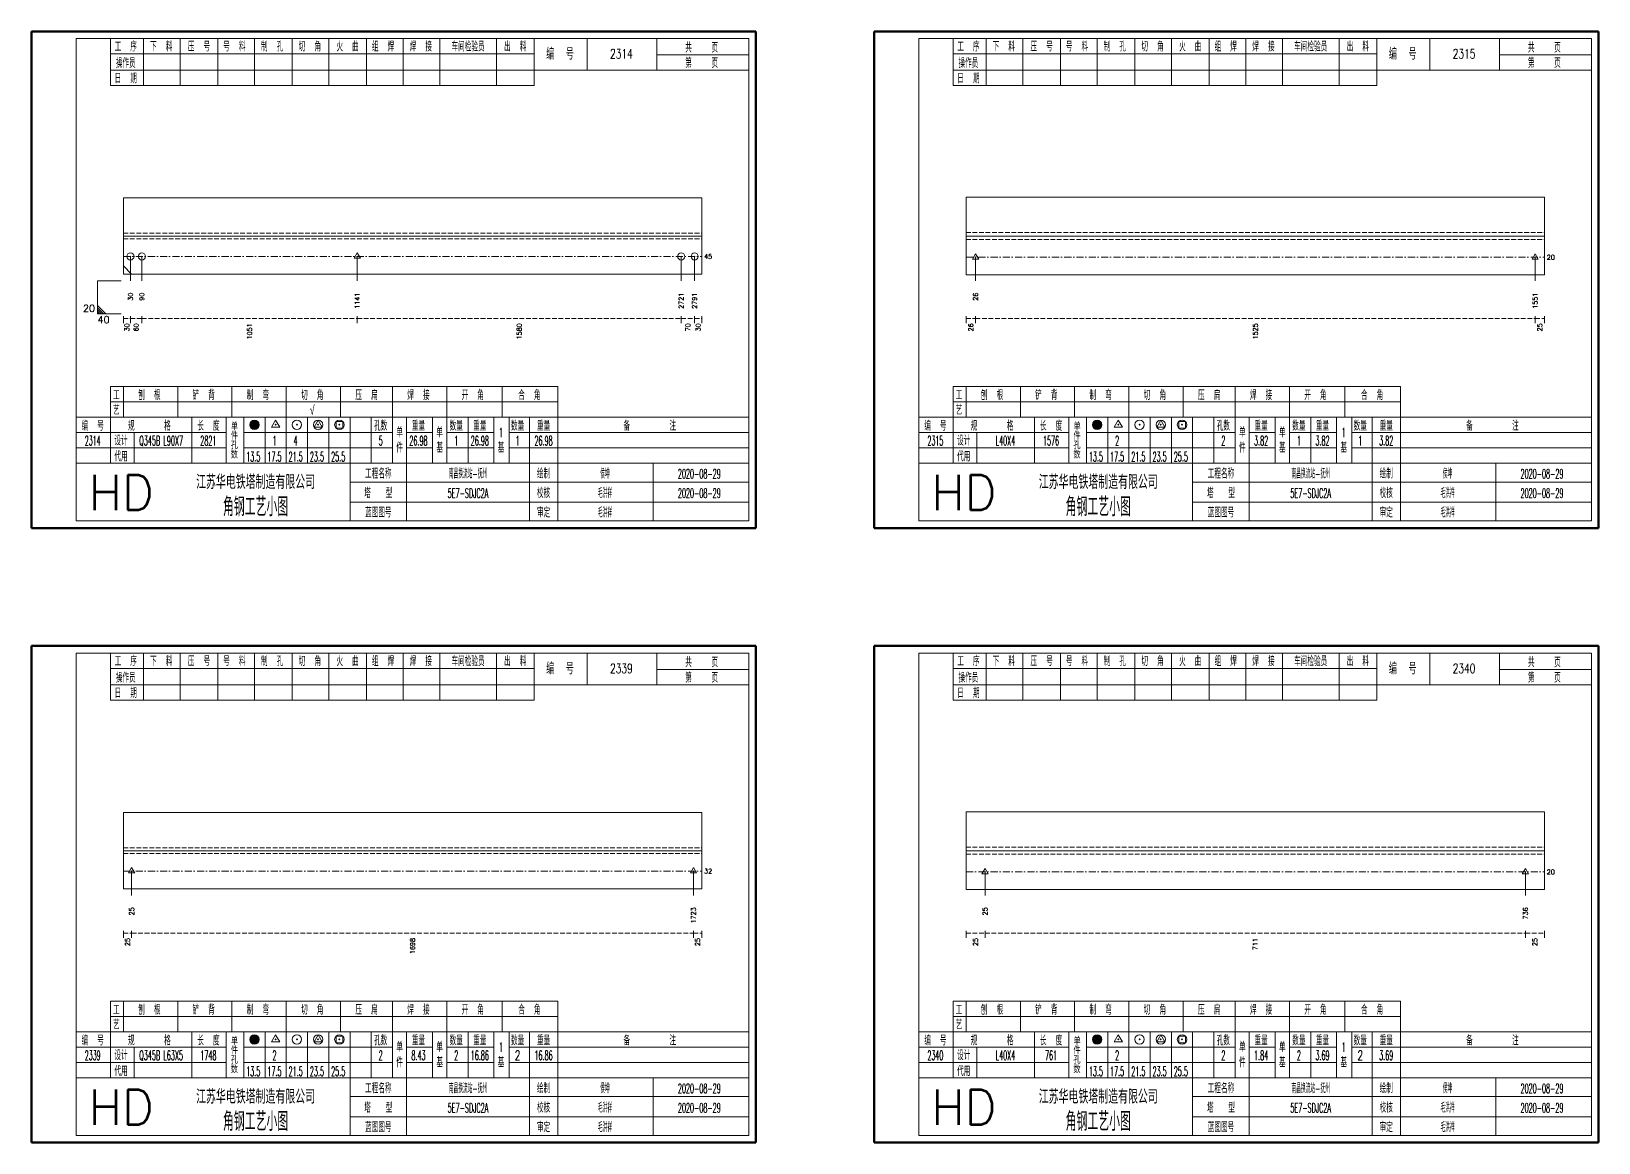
# Model space of a CAD drawing. Extents: x 0 to 5305, y 0 to 1513.
# Drawn here: x 3927 to 4591, y 260 to 732 of the extents above; entities that cross this region are included whole.
import ezdxf
from ezdxf.enums import TextEntityAlignment as Align

# ---------------------------------------------------------------- set-up
doc = ezdxf.new("R2010")
doc.units = 0
doc.header["$MEASUREMENT"] = 0
doc.linetypes.add('一点画线', pattern=[5.2, 3, -1, 0.2, -1])
doc.linetypes.add('虚线', pattern=[2.75, 2, -0.75])
doc.layers.get('0').update_dxf_attribs({"linetype": 'CONTINUOUS', "lineweight": 25})
doc.layers.add('1', color=7, linetype='CONTINUOUS', lineweight=25)
doc.layers.add('4', color=7, linetype='CONTINUOUS', lineweight=25)
doc.styles.get("Standard").update_dxf_attribs({"font": 'simplex.shx', "width": 0.7, "height": 3, "bigfont": 'gbhzfs.shx'})

msp = doc.modelspace()

# ---------------------------------------------------------------- linework, layer by layer
at = {"color": 7, "linetype": 'Continuous', "lineweight": 18}
for p, q in [((3966, 660.92), (3966, 628.58)), ((3966, 660.92), (4211, 660.92)), ((4211, 660.92), (4211, 628.58)), ((4323, 661.25), (4323, 628.25)), ((4323, 661.25), (4568, 661.25)), ((4568, 661.25), (4568, 628.25)), ((3966, 644.75), (4211, 644.75)), ((4323, 644.75), (4568, 644.75)), ((3966, 400.44), (3966, 368.06)), ((3966, 400.44), (4211, 400.44)), ((4211, 400.44), (4211, 368.06)), ((4323, 400.75), (4323, 367.75)), ((4323, 400.75), (4568, 400.75)), ((4568, 400.75), (4568, 367.75)), ((3966, 384.25), (4211, 384.25)), ((4323, 384.25), (4568, 384.25))]:
    msp.add_line(p, q, dxfattribs=at)
at = {"color": 1, "linetype": '虚线', "lineweight": 18}
for p, q in [((3966, 645.92), (4211, 645.92)), ((4323, 646.25), (4568, 646.25)), ((3966, 643.58), (4211, 643.58)), ((4323, 643.25), (4568, 643.25)), ((3966, 385.44), (4211, 385.44)), ((4323, 385.75), (4568, 385.75)), ((3966, 383.06), (4211, 383.06)), ((4323, 382.75), (4568, 382.75))]:
    msp.add_line(p, q, dxfattribs=at)
at = {"color": 3, "linetype": '一点画线', "lineweight": 13}
for p, q in [((3966, 636.08), (4211, 636.08)), ((4323, 635.75), (4568, 635.75)), ((3966, 375.56), (4211, 375.56)), ((4323, 375.25), (4568, 375.25))]:
    msp.add_line(p, q, dxfattribs=at)
at = {"color": 7, "linetype": 'Continuous', "lineweight": 13}
for p, q in [((3966, 632.18), (3969.47, 628.58)), ((3969, 636.08), (3969, 625.75)), ((3973.82, 636.08), (3973.82, 625.75)), ((4065.09, 636.08), (4065.09, 625.75)), ((4202.32, 636.08), (4202.32, 625.75)), ((4208, 636.08), (4208, 625.75)), ((4327.04, 635.75), (4327.04, 625.75)), ((4564.11, 635.75), (4564.11, 625.75)), ((3955, 625.75), (3965, 625.75)), ((3955, 625.75), (3955, 611.75)), ((3958.5, 611.75), (3955, 615.25)), ((3957.62, 611.75), (3955, 614.38)), ((3956.75, 611.75), (3955, 613.5)), ((3955.88, 611.75), (3955, 612.62)), ((3955, 611.75), (3965, 611.75)), ((3969.5, 375.56), (3969.5, 365.25)), ((4207.5, 375.56), (4207.5, 365.25)), ((4331.05, 375.25), (4331.05, 365.25)), ((4559.95, 375.25), (4559.95, 365.25))]:
    msp.add_line(p, q, dxfattribs=at)
at = {"color": 8, "linetype": 'Continuous', "lineweight": 9}
for p, q in [((3966, 610.75), (3966, 607.75)), ((3969, 610.75), (3969, 607.75)), ((3969, 610.75), (3969, 607.75)), ((3973.82, 610.75), (3973.82, 607.75)), ((3973.82, 610.75), (3973.82, 607.75)), ((4065.09, 610.75), (4065.09, 607.75)), ((4065.09, 610.75), (4065.09, 607.75)), ((4202.32, 610.75), (4202.32, 607.75)), ((4202.32, 610.75), (4202.32, 607.75)), ((4208, 610.75), (4208, 607.75)), ((4208, 610.75), (4208, 607.75)), ((4211, 610.75), (4211, 607.75)), ((4323, 610.75), (4323, 607.75)), ((4327.04, 610.75), (4327.04, 607.75)), ((4327.04, 610.75), (4327.04, 607.75)), ((4564.11, 610.75), (4564.11, 607.75)), ((4564.11, 610.75), (4564.11, 607.75)), ((4568, 610.75), (4568, 607.75)), ((3966, 350.25), (3966, 347.25)), ((3969.5, 350.25), (3969.5, 347.25)), ((3969.5, 350.25), (3969.5, 347.25)), ((4207.5, 350.25), (4207.5, 347.25)), ((4207.5, 350.25), (4207.5, 347.25)), ((4211, 350.25), (4211, 347.25)), ((4323, 350.25), (4323, 347.25)), ((4331.05, 350.25), (4331.05, 347.25)), ((4331.05, 350.25), (4331.05, 347.25)), ((4559.95, 350.25), (4559.95, 347.25)), ((4559.95, 350.25), (4559.95, 347.25)), ((4568, 350.25), (4568, 347.25))]:
    msp.add_line(p, q, dxfattribs=at)
at = {"color": 8, "linetype": '虚线', "lineweight": 9}
for p, q in [((3966, 609.75), (3969, 609.75)), ((3969, 609.75), (3973.82, 609.75)), ((3973.82, 609.75), (4065.09, 609.75)), ((4065.09, 609.75), (4202.32, 609.75)), ((4202.32, 609.75), (4208, 609.75)), ((4208, 609.75), (4211, 609.75)), ((4323, 609.75), (4327.04, 609.75)), ((4327.04, 609.75), (4564.11, 609.75)), ((4564.11, 609.75), (4568, 609.75)), ((3966, 349.25), (3969.5, 349.25)), ((3969.5, 349.25), (4207.5, 349.25)), ((4207.5, 349.25), (4211, 349.25)), ((4323, 349.25), (4331.05, 349.25)), ((4331.05, 349.25), (4559.95, 349.25)), ((4559.95, 349.25), (4568, 349.25))]:
    msp.add_line(p, q, dxfattribs=at)
at = {"layer": '1', "color": 7, "linetype": 'Continuous', "lineweight": 13}
for p, q in [((4065.09, 637.58), (4063.8, 635.33)), ((4066.39, 635.33), (4065.09, 637.58)), ((3968.85, 635.93), (3969.15, 636.23)), ((3969.15, 635.93), (3968.85, 636.23)), ((3973.67, 635.93), (3973.97, 636.23)), ((3973.97, 635.93), (3973.67, 636.23)), ((4063.8, 635.33), (4066.39, 635.33)), ((4064.94, 635.93), (4065.24, 636.23)), ((4065.24, 635.93), (4064.94, 636.23)), ((4202.17, 635.93), (4202.47, 636.23)), ((4202.47, 635.93), (4202.17, 636.23)), ((4207.85, 635.93), (4208.15, 636.23)), ((4208.15, 635.93), (4207.85, 636.23)), ((4327.04, 637.25), (4325.74, 635)), ((4325.74, 635), (4328.34, 635)), ((4326.89, 635.6), (4327.19, 635.9)), ((4327.19, 635.6), (4326.89, 635.9)), ((4328.34, 635), (4327.04, 637.25)), ((4564.11, 637.25), (4562.81, 635)), ((4562.81, 635), (4565.41, 635)), ((4563.96, 635.6), (4564.26, 635.9)), ((4564.26, 635.6), (4563.96, 635.9)), ((4565.41, 635), (4564.11, 637.25)), ((3969.5, 377.06), (3968.21, 374.81)), ((3968.21, 374.81), (3970.8, 374.81)), ((3969.35, 375.41), (3969.65, 375.71)), ((3969.65, 375.41), (3969.35, 375.71)), ((3970.8, 374.81), (3969.5, 377.06)), ((4207.5, 377.06), (4206.2, 374.81)), ((4206.2, 374.81), (4208.79, 374.81)), ((4207.35, 375.41), (4207.65, 375.71)), ((4207.65, 375.41), (4207.35, 375.71)), ((4208.79, 374.81), (4207.5, 377.06)), ((4331.05, 376.75), (4329.75, 374.5)), ((4329.75, 374.5), (4332.35, 374.5)), ((4330.9, 375.1), (4331.2, 375.4)), ((4331.2, 375.1), (4330.9, 375.4)), ((4332.35, 374.5), (4331.05, 376.75)), ((4559.95, 376.75), (4558.65, 374.5)), ((4558.65, 374.5), (4561.25, 374.5)), ((4559.8, 375.1), (4560.1, 375.4)), ((4560.1, 375.1), (4559.8, 375.4)), ((4561.25, 374.5), (4559.95, 376.75))]:
    msp.add_line(p, q, dxfattribs=at)
at = {"layer": '1', "color": 7, "linetype": 'Continuous', "lineweight": 18}
for p, q in [((3966, 628.58), (4211, 628.58)), ((4323, 628.25), (4568, 628.25)), ((3966, 368.06), (4211, 368.06)), ((4323, 367.75), (4568, 367.75))]:
    msp.add_line(p, q, dxfattribs=at)
at = {"layer": '1', "color": 7, "linetype": 'Continuous', "lineweight": 13}
for centre in [(3969, 636.08), (3973.82, 636.08), (4202.32, 636.08), (4208, 636.08)]:
    msp.add_circle(centre, 1.5, dxfattribs=at)
at = {"layer": '4', "color": 1, "linetype": 'Continuous', "lineweight": 50}
for p, q in [((4234, 731.5), (3927, 731.5)), ((3927, 731.5), (3927, 521)), ((4234, 521), (4234, 731.5)), ((4591, 731.5), (4284, 731.5)), ((4284, 731.5), (4284, 521)), ((4591, 521), (4591, 731.5)), ((3927, 521), (4234, 521)), ((4284, 521), (4591, 521)), ((4234, 471), (3927, 471)), ((3927, 471), (3927, 260.5)), ((4234, 260.5), (4234, 471)), ((4591, 471), (4284, 471)), ((4284, 471), (4284, 260.5)), ((4591, 260.5), (4591, 471)), ((3927, 260.5), (4234, 260.5)), ((4284, 260.5), (4591, 260.5))]:
    msp.add_line(p, q, dxfattribs=at)
at = {"layer": '4', "color": 1, "linetype": 'Continuous', "lineweight": 18}
for p, q in [((4231, 728.5), (3946, 728.5)), ((3946, 728.5), (3946, 524)), ((3960.5, 728.5), (3960.5, 708.5)), ((3974.5, 728.5), (3974.5, 708.5)), ((3990, 728.5), (3990, 708.5)), ((4006, 728.5), (4006, 708.5)), ((4021.5, 728.5), (4021.5, 708.5)), ((4037.5, 728.5), (4037.5, 708.5)), ((4053, 728.5), (4053, 708.5)), ((4069, 728.5), (4069, 708.5)), ((4084.5, 728.5), (4084.5, 708.5)), ((4100, 728.5), (4100, 708.5)), ((4124, 728.5), (4124, 708.5)), ((4140, 728.5), (4140, 708.5)), ((4162.5, 728.5), (4162.5, 715)), ((4192, 728.5), (4192, 715)), ((4231, 524), (4231, 728.5)), ((4588, 728.5), (4303, 728.5)), ((4303, 728.5), (4303, 524)), ((4317.5, 728.5), (4317.5, 708.5)), ((4331.5, 728.5), (4331.5, 708.5)), ((4347, 728.5), (4347, 708.5)), ((4363, 728.5), (4363, 708.5)), ((4378.5, 728.5), (4378.5, 708.5)), ((4394.5, 728.5), (4394.5, 708.5)), ((4410, 728.5), (4410, 708.5)), ((4426, 728.5), (4426, 708.5)), ((4441.5, 728.5), (4441.5, 708.5)), ((4457, 728.5), (4457, 708.5)), ((4481, 728.5), (4481, 708.5)), ((4497, 728.5), (4497, 708.5)), ((4519.5, 728.5), (4519.5, 715)), ((4549, 728.5), (4549, 715)), ((4588, 524), (4588, 728.5)), ((3960.5, 722), (4140, 722)), ((4192, 721.5), (4231, 721.5)), ((4317.5, 722), (4497, 722)), ((4549, 721.5), (4588, 721.5)), ((3960.5, 715), (4231, 715)), ((4317.5, 715), (4588, 715)), ((3960.5, 708.5), (4140, 708.5)), ((4317.5, 708.5), (4497, 708.5)), ((3960.5, 581), (4150, 581)), ((3960.5, 581), (3960.5, 568)), ((3966, 581), (3966, 568)), ((3989, 581), (3989, 568)), ((4012, 581), (4012, 568)), ((4035, 581), (4035, 568)), ((4058, 581), (4058, 568)), ((4080, 581), (4080, 568)), ((4103, 581), (4103, 568)), ((4126.5, 581), (4126.5, 568)), ((4150, 581), (4150, 568)), ((4317.5, 581), (4507, 581)), ((4317.5, 581), (4317.5, 568)), ((4323, 581), (4323, 568)), ((4346, 581), (4346, 568)), ((4369, 581), (4369, 568)), ((4392, 581), (4392, 568)), ((4415, 581), (4415, 568)), ((4437, 581), (4437, 568)), ((4460, 581), (4460, 568)), ((4483.5, 581), (4483.5, 568)), ((4507, 581), (4507, 568)), ((3960.5, 574.5), (4150, 574.5)), ((4317.5, 574.5), (4507, 574.5)), ((3946, 568), (4231, 568)), ((3960.5, 568), (3960.5, 548.5)), ((3995, 568), (3995, 548.5)), ((4009.5, 568), (4009.5, 548.5)), ((4017, 568), (4017, 548.5)), ((4026, 568), (4026, 548.5)), ((4035, 568), (4035, 548.5)), ((4044, 568), (4044, 548.5)), ((4053, 568), (4053, 548.5)), ((4062, 568), (4062, 548.5)), ((4071, 568), (4071, 548.5)), ((4080, 568), (4080, 548.5)), ((4086, 568), (4086, 548.5)), ((4097, 568), (4097, 548.5)), ((4103, 568), (4103, 548.5)), ((4112, 568), (4112, 548.5)), ((4123, 568), (4123, 548.5)), ((4129.5, 568), (4129.5, 548.5)), ((4138, 568), (4138, 548.5)), ((4150, 568), (4150, 548.5)), ((4303, 568), (4588, 568)), ((4317.5, 568), (4317.5, 548.5)), ((4352, 568), (4352, 548.5)), ((4366.5, 568), (4366.5, 548.5)), ((4374, 568), (4374, 548.5)), ((4383, 568), (4383, 548.5)), ((4392, 568), (4392, 548.5)), ((4401, 568), (4401, 548.5)), ((4410, 568), (4410, 548.5)), ((4419, 568), (4419, 548.5)), ((4428, 568), (4428, 548.5)), ((4437, 568), (4437, 548.5)), ((4443, 568), (4443, 548.5)), ((4454, 568), (4454, 548.5)), ((4460, 568), (4460, 548.5)), ((4469, 568), (4469, 548.5)), ((4480, 568), (4480, 548.5)), ((4486.5, 568), (4486.5, 548.5)), ((4495, 568), (4495, 548.5)), ((4507, 568), (4507, 548.5)), ((3946, 561.5), (4009.5, 561.5)), ((3970.5, 561.5), (3970.5, 548.5)), ((4017, 561.5), (4080, 561.5)), ((4086, 561.5), (4097, 561.5)), ((4103, 561.5), (4123, 561.5)), ((4129.5, 561.5), (4231, 561.5)), ((4303, 561.5), (4366.5, 561.5)), ((4327.5, 561.5), (4327.5, 548.5)), ((4374, 561.5), (4437, 561.5)), ((4443, 561.5), (4454, 561.5)), ((4460, 561.5), (4480, 561.5)), ((4486.5, 561.5), (4588, 561.5)), ((3946, 555), (4009.5, 555)), ((4017, 555), (4080, 555)), ((4086, 555), (4097, 555)), ((4103, 555), (4123, 555)), ((4129.5, 555), (4231, 555)), ((4303, 555), (4366.5, 555)), ((4374, 555), (4437, 555)), ((4443, 555), (4454, 555)), ((4460, 555), (4480, 555)), ((4486.5, 555), (4588, 555)), ((3946, 548.5), (4231, 548.5)), ((4062, 548.5), (4062, 524)), ((4086, 548.5), (4086, 524)), ((4138, 548.5), (4138, 524)), ((4150, 548.5), (4150, 524)), ((4190.5, 548.5), (4190.5, 524)), ((4303, 548.5), (4588, 548.5)), ((4419, 548.5), (4419, 524)), ((4443, 548.5), (4443, 524)), ((4495, 548.5), (4495, 524)), ((4507, 548.5), (4507, 524)), ((4547.5, 548.5), (4547.5, 524)), ((4062, 540.5), (4231, 540.5)), ((4419, 540.5), (4588, 540.5)), ((4062, 532), (4231, 532)), ((4419, 532), (4588, 532)), ((3946, 524), (4231, 524)), ((4303, 524), (4588, 524)), ((4231, 468), (3946, 468)), ((3946, 468), (3946, 263.5)), ((3960.5, 468), (3960.5, 448)), ((3974.5, 468), (3974.5, 448)), ((3990, 468), (3990, 448)), ((4006, 468), (4006, 448)), ((4021.5, 468), (4021.5, 448)), ((4037.5, 468), (4037.5, 448)), ((4053, 468), (4053, 448)), ((4069, 468), (4069, 448)), ((4084.5, 468), (4084.5, 448)), ((4100, 468), (4100, 448)), ((4124, 468), (4124, 448)), ((4140, 468), (4140, 448)), ((4162.5, 468), (4162.5, 454.5)), ((4192, 468), (4192, 454.5)), ((4231, 263.5), (4231, 468)), ((4588, 468), (4303, 468)), ((4303, 468), (4303, 263.5)), ((4317.5, 468), (4317.5, 448)), ((4331.5, 468), (4331.5, 448)), ((4347, 468), (4347, 448)), ((4363, 468), (4363, 448)), ((4378.5, 468), (4378.5, 448)), ((4394.5, 468), (4394.5, 448)), ((4410, 468), (4410, 448)), ((4426, 468), (4426, 448)), ((4441.5, 468), (4441.5, 448)), ((4457, 468), (4457, 448)), ((4481, 468), (4481, 448)), ((4497, 468), (4497, 448)), ((4519.5, 468), (4519.5, 454.5)), ((4549, 468), (4549, 454.5)), ((4588, 263.5), (4588, 468)), ((3960.5, 461.5), (4140, 461.5)), ((4192, 461), (4231, 461)), ((4317.5, 461.5), (4497, 461.5)), ((4549, 461), (4588, 461)), ((3960.5, 454.5), (4231, 454.5)), ((4317.5, 454.5), (4588, 454.5)), ((3960.5, 448), (4140, 448)), ((4317.5, 448), (4497, 448)), ((3960.5, 320.5), (4150, 320.5)), ((3960.5, 320.5), (3960.5, 307.5)), ((3966, 320.5), (3966, 307.5)), ((3989, 320.5), (3989, 307.5)), ((4012, 320.5), (4012, 307.5)), ((4035, 320.5), (4035, 307.5)), ((4058, 320.5), (4058, 307.5)), ((4080, 320.5), (4080, 307.5)), ((4103, 320.5), (4103, 307.5)), ((4126.5, 320.5), (4126.5, 307.5)), ((4150, 320.5), (4150, 307.5)), ((4317.5, 320.5), (4507, 320.5)), ((4317.5, 320.5), (4317.5, 307.5)), ((4323, 320.5), (4323, 307.5)), ((4346, 320.5), (4346, 307.5)), ((4369, 320.5), (4369, 307.5)), ((4392, 320.5), (4392, 307.5)), ((4415, 320.5), (4415, 307.5)), ((4437, 320.5), (4437, 307.5)), ((4460, 320.5), (4460, 307.5)), ((4483.5, 320.5), (4483.5, 307.5)), ((4507, 320.5), (4507, 307.5)), ((3960.5, 314), (4150, 314)), ((4317.5, 314), (4507, 314)), ((3946, 307.5), (4231, 307.5)), ((3960.5, 307.5), (3960.5, 288)), ((3995, 307.5), (3995, 288)), ((4009.5, 307.5), (4009.5, 288)), ((4017, 307.5), (4017, 288)), ((4026, 307.5), (4026, 288)), ((4035, 307.5), (4035, 288)), ((4044, 307.5), (4044, 288)), ((4053, 307.5), (4053, 288)), ((4062, 307.5), (4062, 288)), ((4071, 307.5), (4071, 288)), ((4080, 307.5), (4080, 288)), ((4086, 307.5), (4086, 288)), ((4097, 307.5), (4097, 288)), ((4103, 307.5), (4103, 288)), ((4112, 307.5), (4112, 288)), ((4123, 307.5), (4123, 288)), ((4129.5, 307.5), (4129.5, 288)), ((4138, 307.5), (4138, 288)), ((4150, 307.5), (4150, 288)), ((4303, 307.5), (4588, 307.5)), ((4317.5, 307.5), (4317.5, 288)), ((4352, 307.5), (4352, 288)), ((4366.5, 307.5), (4366.5, 288)), ((4374, 307.5), (4374, 288)), ((4383, 307.5), (4383, 288)), ((4392, 307.5), (4392, 288)), ((4401, 307.5), (4401, 288)), ((4410, 307.5), (4410, 288)), ((4419, 307.5), (4419, 288)), ((4428, 307.5), (4428, 288)), ((4437, 307.5), (4437, 288)), ((4443, 307.5), (4443, 288)), ((4454, 307.5), (4454, 288)), ((4460, 307.5), (4460, 288)), ((4469, 307.5), (4469, 288)), ((4480, 307.5), (4480, 288)), ((4486.5, 307.5), (4486.5, 288)), ((4495, 307.5), (4495, 288)), ((4507, 307.5), (4507, 288)), ((3946, 301), (4009.5, 301)), ((3970.5, 301), (3970.5, 288)), ((4017, 301), (4080, 301)), ((4086, 301), (4097, 301)), ((4103, 301), (4123, 301)), ((4129.5, 301), (4231, 301)), ((4303, 301), (4366.5, 301)), ((4327.5, 301), (4327.5, 288)), ((4374, 301), (4437, 301)), ((4443, 301), (4454, 301)), ((4460, 301), (4480, 301)), ((4486.5, 301), (4588, 301)), ((3946, 294.5), (4009.5, 294.5)), ((4017, 294.5), (4080, 294.5)), ((4086, 294.5), (4097, 294.5)), ((4103, 294.5), (4123, 294.5)), ((4129.5, 294.5), (4231, 294.5)), ((4303, 294.5), (4366.5, 294.5)), ((4374, 294.5), (4437, 294.5)), ((4443, 294.5), (4454, 294.5)), ((4460, 294.5), (4480, 294.5)), ((4486.5, 294.5), (4588, 294.5)), ((3946, 288), (4231, 288)), ((4062, 288), (4062, 263.5)), ((4086, 288), (4086, 263.5)), ((4138, 288), (4138, 263.5)), ((4150, 288), (4150, 263.5)), ((4190.5, 288), (4190.5, 263.5)), ((4303, 288), (4588, 288)), ((4419, 288), (4419, 263.5)), ((4443, 288), (4443, 263.5)), ((4495, 288), (4495, 263.5)), ((4507, 288), (4507, 263.5)), ((4547.5, 288), (4547.5, 263.5)), ((4062, 280), (4231, 280)), ((4419, 280), (4588, 280)), ((4062, 271.5), (4231, 271.5)), ((4419, 271.5), (4588, 271.5)), ((3946, 263.5), (4231, 263.5)), ((4303, 263.5), (4588, 263.5))]:
    msp.add_line(p, q, dxfattribs=at)
at = {"layer": '4', "color": 7, "linetype": 'Continuous', "lineweight": 13}
for p, q in [((4030.5, 566.75), (4028.77, 563.75)), ((4030.3, 564.55), (4030.7, 564.95)), ((4030.7, 564.55), (4030.3, 564.95)), ((4032.23, 563.75), (4030.5, 566.75)), ((4039.3, 564.55), (4039.7, 564.95)), ((4039.7, 564.55), (4039.3, 564.95)), ((4048.5, 566.75), (4046.77, 563.75)), ((4048.3, 564.55), (4048.7, 564.95)), ((4048.7, 564.55), (4048.3, 564.95)), ((4050.23, 563.75), (4048.5, 566.75)), ((4056.09, 563.34), (4056.09, 566.16)), ((4056.09, 566.16), (4058.91, 566.16)), ((4057.3, 564.55), (4057.7, 564.95)), ((4057.7, 564.55), (4057.3, 564.95)), ((4058.91, 566.16), (4058.91, 563.34)), ((4387.5, 566.75), (4385.77, 563.75)), ((4387.3, 564.55), (4387.7, 564.95)), ((4387.7, 564.55), (4387.3, 564.95)), ((4389.23, 563.75), (4387.5, 566.75)), ((4396.3, 564.55), (4396.7, 564.95)), ((4396.7, 564.55), (4396.3, 564.95)), ((4405.5, 566.75), (4403.77, 563.75)), ((4405.3, 564.55), (4405.7, 564.95)), ((4405.7, 564.55), (4405.3, 564.95)), ((4407.23, 563.75), (4405.5, 566.75)), ((4413.09, 563.34), (4413.09, 566.16)), ((4413.09, 566.16), (4415.91, 566.16)), ((4414.3, 564.55), (4414.7, 564.95)), ((4414.7, 564.55), (4414.3, 564.95)), ((4415.91, 566.16), (4415.91, 563.34)), ((4028.77, 563.75), (4032.23, 563.75)), ((4046.77, 563.75), (4050.23, 563.75)), ((4058.91, 563.34), (4056.09, 563.34)), ((4385.77, 563.75), (4389.23, 563.75)), ((4403.77, 563.75), (4407.23, 563.75)), ((4415.91, 563.34), (4413.09, 563.34)), ((4030.5, 306.25), (4028.77, 303.25)), ((4032.23, 303.25), (4030.5, 306.25)), ((4048.5, 306.25), (4046.77, 303.25)), ((4050.23, 303.25), (4048.5, 306.25)), ((4056.09, 302.84), (4056.09, 305.66)), ((4056.09, 305.66), (4058.91, 305.66)), ((4058.91, 305.66), (4058.91, 302.84)), ((4387.5, 306.25), (4385.77, 303.25)), ((4389.23, 303.25), (4387.5, 306.25)), ((4405.5, 306.25), (4403.77, 303.25)), ((4407.23, 303.25), (4405.5, 306.25)), ((4413.09, 302.84), (4413.09, 305.66)), ((4413.09, 305.66), (4415.91, 305.66)), ((4415.91, 305.66), (4415.91, 302.84)), ((4028.77, 303.25), (4032.23, 303.25)), ((4030.3, 304.05), (4030.7, 304.45)), ((4030.7, 304.05), (4030.3, 304.45)), ((4039.3, 304.05), (4039.7, 304.45)), ((4039.7, 304.05), (4039.3, 304.45)), ((4046.77, 303.25), (4050.23, 303.25)), ((4048.3, 304.05), (4048.7, 304.45)), ((4048.7, 304.05), (4048.3, 304.45)), ((4058.91, 302.84), (4056.09, 302.84)), ((4057.3, 304.05), (4057.7, 304.45)), ((4057.7, 304.05), (4057.3, 304.45)), ((4385.77, 303.25), (4389.23, 303.25)), ((4387.3, 304.05), (4387.7, 304.45)), ((4387.7, 304.05), (4387.3, 304.45)), ((4396.3, 304.05), (4396.7, 304.45)), ((4396.7, 304.05), (4396.3, 304.45)), ((4403.77, 303.25), (4407.23, 303.25)), ((4405.3, 304.05), (4405.7, 304.45)), ((4405.7, 304.05), (4405.3, 304.45)), ((4415.91, 302.84), (4413.09, 302.84)), ((4414.3, 304.05), (4414.7, 304.45)), ((4414.7, 304.05), (4414.3, 304.45))]:
    msp.add_line(p, q, dxfattribs=at)
for centre, radius in [((4021.5, 564.75), 2), ((4021.5, 564.75), 1.8), ((4021.5, 564.75), 1.6), ((4021.5, 564.75), 1.4), ((4021.5, 564.75), 1.2), ((4021.5, 564.75), 1), ((4021.5, 564.75), 0.8), ((4021.5, 564.75), 0.6), ((4021.5, 564.75), 0.4), ((4021.5, 564.75), 0.2), ((4039.5, 564.75), 2), ((4048.5, 564.75), 2), ((4057.5, 564.75), 2), ((4378.5, 564.75), 2), ((4378.5, 564.75), 1.8), ((4378.5, 564.75), 1.6), ((4378.5, 564.75), 1.4), ((4378.5, 564.75), 1.2), ((4378.5, 564.75), 1), ((4378.5, 564.75), 0.8), ((4378.5, 564.75), 0.6), ((4378.5, 564.75), 0.4), ((4378.5, 564.75), 0.2), ((4396.5, 564.75), 2), ((4405.5, 564.75), 2), ((4414.5, 564.75), 2), ((4021.5, 304.25), 2), ((4021.5, 304.25), 1.8), ((4021.5, 304.25), 1.6), ((4021.5, 304.25), 1.4), ((4021.5, 304.25), 1.2), ((4039.5, 304.25), 2), ((4048.5, 304.25), 2), ((4057.5, 304.25), 2), ((4378.5, 304.25), 2), ((4378.5, 304.25), 1.8), ((4378.5, 304.25), 1.6), ((4378.5, 304.25), 1.4), ((4378.5, 304.25), 1.2), ((4396.5, 304.25), 2), ((4405.5, 304.25), 2), ((4414.5, 304.25), 2), ((4021.5, 304.25), 1), ((4021.5, 304.25), 0.8), ((4021.5, 304.25), 0.6), ((4021.5, 304.25), 0.4), ((4021.5, 304.25), 0.2), ((4378.5, 304.25), 1), ((4378.5, 304.25), 0.8), ((4378.5, 304.25), 0.6), ((4378.5, 304.25), 0.4), ((4378.5, 304.25), 0.2)]:
    msp.add_circle(centre, radius, dxfattribs=at)

# ---------------------------------------------------------------- texts
at = {"color": 7, "linetype": 'Continuous', "lineweight": 13}
for s, p in [('45', (4212, 636.08)), ('20', (4569, 635.75)), ('32', (4212, 375.56)), ('20', (4569, 375.25))]:
    msp.add_text(s, height=2, dxfattribs=at).set_placement(p, align=Align.MIDDLE_LEFT)
msp.add_text('20', height=3, dxfattribs=at).set_placement((3954, 611.75), align=Align.BOTTOM_RIGHT)
msp.add_text('40', height=3, dxfattribs=at).set_placement((3955, 610.75), align=Align.TOP_LEFT)
at = {"color": 8, "linetype": 'Continuous', "lineweight": 9}
for s, p in [('30', (3967.5, 607.75)), ('60', (3971.41, 607.75)), ('1051', (4019.46, 607.75)), ('1580', (4133.7, 607.75)), ('70', (4205.16, 607.75)), ('30', (4209.5, 607.75)), ('26', (4325.02, 607.75)), ('1525', (4445.58, 607.75)), ('25', (4566.06, 607.75)), ('25', (3967.75, 347.25)), ('1698', (4088.5, 347.25)), ('25', (4209.25, 347.25)), ('25', (4327.02, 347.25)), ('711', (4445.5, 347.25)), ('25', (4563.98, 347.25))]:
    msp.add_text(s, height=2, rotation=90, dxfattribs=at).set_placement(p, align=Align.MIDDLE_RIGHT)
at = {"layer": '1', "color": 7, "linetype": 'Continuous', "lineweight": 13}
for s, p in [('30', (3969, 620.75)), ('90', (3973.82, 620.75)), ('1141', (4065.09, 620.75)), ('2721', (4202.32, 620.75)), ('2791', (4208, 620.75)), ('26', (4327.04, 620.75)), ('1551', (4564.11, 620.75)), ('25', (3969.5, 360.25)), ('1723', (4207.5, 360.25)), ('25', (4331.05, 360.25)), ('736', (4559.95, 360.25))]:
    msp.add_text(s, height=2, rotation=90, dxfattribs=at).set_placement(p, align=Align.MIDDLE_RIGHT)
at = {"layer": '4', "color": 1, "linetype": 'Continuous', "lineweight": 13}
for s, height, width, p in [('工  序', 4, 0.7, (3967, 725)), ('下  料', 4, 0.7, (3982, 725)), ('压  号', 4, 0.7, (3998, 725)), ('号  料', 4, 0.7, (4013, 725)), ('制  孔', 4, 0.7, (4029, 725)), ('切  角', 4, 0.7, (4045, 725)), ('火  曲', 4, 0.7, (4061, 725)), ('组  焊', 4, 0.7, (4076, 725)), ('焊  接', 4, 0.7, (4092, 725)), ('车间检验员', 4, 0.7, (4112, 725)), ('出  料', 4, 0.7, (4132, 725)), ('编  号', 5, 0.7, (4151, 722)), ('2314', 4, 0.7, (4177, 722)), ('共    页', 4, 0.7, (4211, 724.5)), ('工  序', 4, 0.7, (4324, 725)), ('下  料', 4, 0.7, (4339, 725)), ('压  号', 4, 0.7, (4355, 725)), ('号  料', 4, 0.7, (4370, 725)), ('制  孔', 4, 0.7, (4386, 725)), ('切  角', 4, 0.7, (4402, 725)), ('火  曲', 4, 0.7, (4418, 725)), ('组  焊', 4, 0.7, (4433, 725)), ('焊  接', 4, 0.7, (4449, 725)), ('车间检验员', 4, 0.7, (4469, 725)), ('出  料', 4, 0.7, (4489, 725)), ('编  号', 5, 0.7, (4508, 722)), ('2315', 4, 0.7, (4534, 722)), ('共    页', 4, 0.7, (4568, 724.5)), ('操作员', 4, 0.7, (3967, 718)), ('第    页', 4, 0.7, (4211, 718)), ('操作员', 4, 0.7, (4324, 718)), ('第    页', 4, 0.7, (4568, 718)), ('日  期', 4, 0.7, (3967, 711.5)), ('日  期', 4, 0.7, (4324, 711.5)), ('工', 4, 0.7, (3963, 577.25)), ('刨  根', 4, 0.7, (3977, 577.25)), ('铲  背', 4, 0.7, (4000, 577.25)), ('制  弯', 4, 0.7, (4023, 577.25)), ('切  角', 4, 0.7, (4046, 577.25)), ('压  扁', 4, 0.7, (4069, 577.25)), ('焊  接', 4, 0.7, (4091, 577.25)), ('开  角', 4, 0.7, (4114, 577.25)), ('合  角', 4, 0.7, (4138, 577.25)), ('工', 4, 0.7, (4320, 577.25)), ('刨  根', 4, 0.7, (4334, 577.25)), ('铲  背', 4, 0.7, (4357, 577.25)), ('制  弯', 4, 0.7, (4380, 577.25)), ('切  角', 4, 0.7, (4403, 577.25)), ('压  扁', 4, 0.7, (4426, 577.25)), ('焊  接', 4, 0.7, (4448, 577.25)), ('开  角', 4, 0.7, (4471, 577.25)), ('合  角', 4, 0.7, (4495, 577.25)), ('艺', 4, 0.7, (3963, 571)), ('√', 4, 0.7, (4046, 571)), ('艺', 4, 0.7, (4320, 571)), ('编  号', 4, 0.7, (3953, 564.25)), ('规      格', 4, 0.7, (3977, 564.25)), ('长  度', 4, 0.7, (4002, 564.25)), ('孔数', 4, 0.7, (4075, 564.25)), ('重量', 4, 0.7, (4091, 564.25)), ('数量', 4, 0.7, (4107, 564.25)), ('重量', 4, 0.7, (4117, 564.25)), ('数量', 4, 0.7, (4133, 564.25)), ('重量', 4, 0.7, (4144, 564.25)), ('备        注', 4, 0.7, (4189, 564.25)), ('编  号', 4, 0.7, (4310, 564.25)), ('规      格', 4, 0.7, (4334, 564.25)), ('长  度', 4, 0.7, (4359, 564.25)), ('孔数', 4, 0.7, (4432, 564.25)), ('重量', 4, 0.7, (4448, 564.25)), ('数量', 4, 0.7, (4464, 564.25)), ('重量', 4, 0.7, (4474, 564.25)), ('数量', 4, 0.7, (4490, 564.25)), ('重量', 4, 0.7, (4501, 564.25)), ('备        注', 4, 0.7, (4546, 564.25)), ('2314', 4, 0.4, (3953, 558)), ('设计', 4, 0.7, (3965, 558)), ('Q345B L90X7', 4, 0.5, (3982, 558)), ('2821', 4, 0.5, (4002, 558)), ('1', 4, 0.5, (4030, 558)), ('4', 4, 0.5, (4039, 558)), ('5', 4, 0.5, (4075, 558)), ('单', 4, 0.7, (4083, 561.5)), ('26.98', 4, 0.5, (4091, 558)), ('单', 4, 0.7, (4100, 561.5)), ('1', 4, 0.5, (4107, 558)), ('26.98', 4, 0.5, (4117, 558)), ('1', 4, 0.5, (4126, 561.5)), ('1', 4, 0.7, (4133, 558)), ('26.98', 4, 0.5, (4144, 558)), ('2315', 4, 0.4, (4310, 558)), ('设计', 4, 0.7, (4322, 558)), (' L40X4', 4, 0.5, (4339, 558)), ('1576', 4, 0.5, (4359, 558)), ('2', 4, 0.5, (4387, 558)), ('2', 4, 0.5, (4432, 558)), ('单', 4, 0.7, (4440, 561.5)), ('3.82', 4, 0.5, (4448, 558)), ('单', 4, 0.7, (4457, 561.5)), ('1', 4, 0.5, (4464, 558)), ('3.82', 4, 0.5, (4474, 558)), ('1', 4, 0.5, (4483, 561.5)), ('1', 4, 0.7, (4490, 558)), ('3.82', 4, 0.5, (4501, 558)), ('代用', 4, 0.7, (3965, 551.25)), ('13.5', 4, 0.5, (4021, 551.25)), ('17.5', 4, 0.5, (4030, 551.25)), ('21.5', 4, 0.5, (4039, 551.25)), ('23.5', 4, 0.5, (4048, 551.25)), ('25.5', 4, 0.5, (4057, 551.25)), ('件', 4, 0.7, (4083, 555)), ('基', 4, 0.7, (4100, 555)), ('基', 4, 0.7, (4126, 555)), ('代用', 4, 0.7, (4322, 551.25)), ('13.5', 4, 0.5, (4378, 551.25)), ('17.5', 4, 0.5, (4387, 551.25)), ('21.5', 4, 0.5, (4396, 551.25)), ('23.5', 4, 0.5, (4405, 551.25)), ('25.5', 4, 0.5, (4414, 551.25)), ('件', 4, 0.7, (4440, 555)), ('基', 4, 0.7, (4457, 555)), ('基', 4, 0.7, (4483, 555)), ('工程名称', 4, 0.7, (4074, 544)), ('南昌换流站-抚州', 4, 0.5, (4112, 544)), ('绘制', 4, 0.7, (4144, 544)), ('侯坤', 4, 0.5, (4170, 544)), ('2020-08-29', 4, 0.5, (4210, 544)), ('工程名称', 4, 0.7, (4431, 544)), ('南昌换流站-抚州', 4, 0.5, (4469, 544)), ('绘制', 4, 0.7, (4501, 544)), ('侯坤', 4, 0.5, (4527, 544)), ('2020-08-29', 4, 0.5, (4567, 544)), ('江苏华电铁塔制造有限公司', 6, 0.7, (4022, 540.5)), ('塔   型', 4, 0.7, (4074, 535.75)), ('校核', 4, 0.7, (4144, 535.75)), ('毛洪祥', 4, 0.5, (4170, 535.75)), ('江苏华电铁塔制造有限公司', 6, 0.7, (4379, 540.5)), ('塔   型', 4, 0.7, (4431, 535.75)), ('校核', 4, 0.7, (4501, 535.75)), ('毛洪祥', 4, 0.5, (4527, 535.75)), ('角钢工艺小图', 8, 0.8, (4022, 530)), ('5E7-SDJC2A', 4, 0.5, (4112, 535.75)), ('2020-08-29', 4, 0.5, (4210, 535.75)), ('角钢工艺小图', 8, 0.8, (4379, 530)), ('5E7-SDJC2A', 4, 0.5, (4469, 535.75)), ('2020-08-29', 4, 0.5, (4567, 535.75)), ('蓝图图号', 4, 0.7, (4074, 527.5)), ('审定', 4, 0.7, (4144, 527.5)), ('毛洪祥', 4, 0.5, (4170, 527.5)), ('蓝图图号', 4, 0.7, (4431, 527.5)), ('审定', 4, 0.7, (4501, 527.5)), ('毛洪祥', 4, 0.5, (4527, 527.5)), ('工  序', 4, 0.7, (3967, 464.5)), ('下  料', 4, 0.7, (3982, 464.5)), ('压  号', 4, 0.7, (3998, 464.5)), ('号  料', 4, 0.7, (4013, 464.5)), ('制  孔', 4, 0.7, (4029, 464.5)), ('切  角', 4, 0.7, (4045, 464.5)), ('火  曲', 4, 0.7, (4061, 464.5)), ('组  焊', 4, 0.7, (4076, 464.5)), ('焊  接', 4, 0.7, (4092, 464.5)), ('车间检验员', 4, 0.7, (4112, 464.5)), ('出  料', 4, 0.7, (4132, 464.5)), ('共    页', 4, 0.7, (4211, 464)), ('工  序', 4, 0.7, (4324, 464.5)), ('下  料', 4, 0.7, (4339, 464.5)), ('压  号', 4, 0.7, (4355, 464.5)), ('号  料', 4, 0.7, (4370, 464.5)), ('制  孔', 4, 0.7, (4386, 464.5)), ('切  角', 4, 0.7, (4402, 464.5)), ('火  曲', 4, 0.7, (4418, 464.5)), ('组  焊', 4, 0.7, (4433, 464.5)), ('焊  接', 4, 0.7, (4449, 464.5)), ('车间检验员', 4, 0.7, (4469, 464.5)), ('出  料', 4, 0.7, (4489, 464.5)), ('共    页', 4, 0.7, (4568, 464)), ('操作员', 4, 0.7, (3967, 457.5)), ('编  号', 5, 0.7, (4151, 461.5)), ('2339', 4, 0.7, (4177, 461.5)), ('第    页', 4, 0.7, (4211, 457.5)), ('操作员', 4, 0.7, (4324, 457.5)), ('编  号', 5, 0.7, (4508, 461.5)), ('2340', 4, 0.7, (4534, 461.5)), ('第    页', 4, 0.7, (4568, 457.5)), ('日  期', 4, 0.7, (3967, 451)), ('日  期', 4, 0.7, (4324, 451)), ('刨  根', 4, 0.7, (3977, 316.75)), ('铲  背', 4, 0.7, (4000, 316.75)), ('制  弯', 4, 0.7, (4023, 316.75)), ('切  角', 4, 0.7, (4046, 316.75)), ('压  扁', 4, 0.7, (4069, 316.75)), ('焊  接', 4, 0.7, (4091, 316.75)), ('开  角', 4, 0.7, (4114, 316.75)), ('合  角', 4, 0.7, (4138, 316.75)), ('刨  根', 4, 0.7, (4334, 316.75)), ('铲  背', 4, 0.7, (4357, 316.75)), ('制  弯', 4, 0.7, (4380, 316.75)), ('切  角', 4, 0.7, (4403, 316.75)), ('压  扁', 4, 0.7, (4426, 316.75)), ('焊  接', 4, 0.7, (4448, 316.75)), ('开  角', 4, 0.7, (4471, 316.75)), ('合  角', 4, 0.7, (4495, 316.75)), ('工', 4, 0.7, (3963, 316.75)), ('艺', 4, 0.7, (3963, 310.5)), ('工', 4, 0.7, (4320, 316.75)), ('艺', 4, 0.7, (4320, 310.5)), ('编  号', 4, 0.7, (3953, 303.75)), ('规      格', 4, 0.7, (3977, 303.75)), ('长  度', 4, 0.7, (4002, 303.75)), ('孔数', 4, 0.7, (4075, 303.75)), ('重量', 4, 0.7, (4091, 303.75)), ('数量', 4, 0.7, (4107, 303.75)), ('重量', 4, 0.7, (4117, 303.75)), ('数量', 4, 0.7, (4133, 303.75)), ('重量', 4, 0.7, (4144, 303.75)), ('备        注', 4, 0.7, (4189, 303.75)), ('编  号', 4, 0.7, (4310, 303.75)), ('规      格', 4, 0.7, (4334, 303.75)), ('长  度', 4, 0.7, (4359, 303.75)), ('孔数', 4, 0.7, (4432, 303.75)), ('重量', 4, 0.7, (4448, 303.75)), ('数量', 4, 0.7, (4464, 303.75)), ('重量', 4, 0.7, (4474, 303.75)), ('数量', 4, 0.7, (4490, 303.75)), ('重量', 4, 0.7, (4501, 303.75)), ('备        注', 4, 0.7, (4546, 303.75)), ('2339', 4, 0.4, (3953, 297.5)), ('设计', 4, 0.7, (3965, 297.5)), ('Q345B L63X5', 4, 0.5, (3982, 297.5)), ('1748', 4, 0.5, (4002, 297.5)), ('2', 4, 0.5, (4030, 297.5)), ('2', 4, 0.5, (4075, 297.5)), ('单', 4, 0.7, (4083, 301)), ('8.43', 4, 0.5, (4091, 297.5)), ('单', 4, 0.7, (4100, 301)), ('2', 4, 0.5, (4107, 297.5)), ('16.86', 4, 0.5, (4117, 297.5)), ('1', 4, 0.5, (4126, 301)), ('2', 4, 0.7, (4133, 297.5)), ('16.86', 4, 0.5, (4144, 297.5)), ('2340', 4, 0.4, (4310, 297.5)), ('设计', 4, 0.7, (4322, 297.5)), (' L40X4', 4, 0.5, (4339, 297.5)), ('761', 4, 0.5, (4359, 297.5)), ('2', 4, 0.5, (4387, 297.5)), ('2', 4, 0.5, (4432, 297.5)), ('单', 4, 0.7, (4440, 301)), ('1.84', 4, 0.5, (4448, 297.5)), ('单', 4, 0.7, (4457, 301)), ('2', 4, 0.5, (4464, 297.5)), ('3.69', 4, 0.5, (4474, 297.5)), ('1', 4, 0.5, (4483, 301)), ('2', 4, 0.7, (4490, 297.5)), ('3.69', 4, 0.5, (4501, 297.5)), ('代用', 4, 0.7, (3965, 290.75)), ('13.5', 4, 0.5, (4021, 290.75)), ('17.5', 4, 0.5, (4030, 290.75)), ('21.5', 4, 0.5, (4039, 290.75)), ('23.5', 4, 0.5, (4048, 290.75)), ('25.5', 4, 0.5, (4057, 290.75)), ('件', 4, 0.7, (4083, 294.5)), ('基', 4, 0.7, (4100, 294.5)), ('基', 4, 0.7, (4126, 294.5)), ('代用', 4, 0.7, (4322, 290.75)), ('13.5', 4, 0.5, (4378, 290.75)), ('17.5', 4, 0.5, (4387, 290.75)), ('21.5', 4, 0.5, (4396, 290.75)), ('23.5', 4, 0.5, (4405, 290.75)), ('25.5', 4, 0.5, (4414, 290.75)), ('件', 4, 0.7, (4440, 294.5)), ('基', 4, 0.7, (4457, 294.5)), ('基', 4, 0.7, (4483, 294.5)), ('工程名称', 4, 0.7, (4074, 283.5)), ('南昌换流站-抚州', 4, 0.5, (4112, 283.5)), ('绘制', 4, 0.7, (4144, 283.5)), ('侯坤', 4, 0.5, (4170, 283.5)), ('工程名称', 4, 0.7, (4431, 283.5)), ('南昌换流站-抚州', 4, 0.5, (4469, 283.5)), ('绘制', 4, 0.7, (4501, 283.5)), ('侯坤', 4, 0.5, (4527, 283.5)), ('江苏华电铁塔制造有限公司', 6, 0.7, (4022, 280)), ('2020-08-29', 4, 0.5, (4210, 283.5)), ('江苏华电铁塔制造有限公司', 6, 0.7, (4379, 280)), ('2020-08-29', 4, 0.5, (4567, 283.5)), ('角钢工艺小图', 8, 0.8, (4022, 269.5)), ('塔   型', 4, 0.7, (4074, 275.25)), ('5E7-SDJC2A', 4, 0.5, (4112, 275.25)), ('校核', 4, 0.7, (4144, 275.25)), ('毛洪祥', 4, 0.5, (4170, 275.25)), ('2020-08-29', 4, 0.5, (4210, 275.25)), ('角钢工艺小图', 8, 0.8, (4379, 269.5)), ('塔   型', 4, 0.7, (4431, 275.25)), ('5E7-SDJC2A', 4, 0.5, (4469, 275.25)), ('校核', 4, 0.7, (4501, 275.25)), ('毛洪祥', 4, 0.5, (4527, 275.25)), ('2020-08-29', 4, 0.5, (4567, 275.25)), ('蓝图图号', 4, 0.7, (4074, 267)), ('审定', 4, 0.7, (4144, 267)), ('毛洪祥', 4, 0.5, (4170, 267)), ('蓝图图号', 4, 0.7, (4431, 267)), ('审定', 4, 0.7, (4501, 267)), ('毛洪祥', 4, 0.5, (4527, 267))]:
    msp.add_text(s, height=height, dxfattribs=dict(at, width=width)).set_placement(p, align=Align.MIDDLE_CENTER)
for s, height, p in [('单', 3, (4013, 564)), ('单', 3, (4370, 564)), ('件', 3, (4013, 560)), ('件', 3, (4370, 560)), ('孔', 3, (4013, 556)), ('数', 3, (4013, 552)), ('孔', 3, (4370, 556)), ('数', 3, (4370, 552)), ('HD', 15, (3965, 536)), ('HD', 15, (4322, 536)), ('件', 3, (4013, 299.5)), ('单', 3, (4013, 303.5)), ('件', 3, (4370, 299.5)), ('单', 3, (4370, 303.5)), ('孔', 3, (4013, 295.5)), ('数', 3, (4013, 291.5)), ('孔', 3, (4370, 295.5)), ('数', 3, (4370, 291.5)), ('HD', 15, (3965, 275.5)), ('HD', 15, (4322, 275.5))]:
    msp.add_text(s, height=height, dxfattribs=at).set_placement(p, align=Align.MIDDLE_CENTER)

doc.saveas('drawing.dxf')
